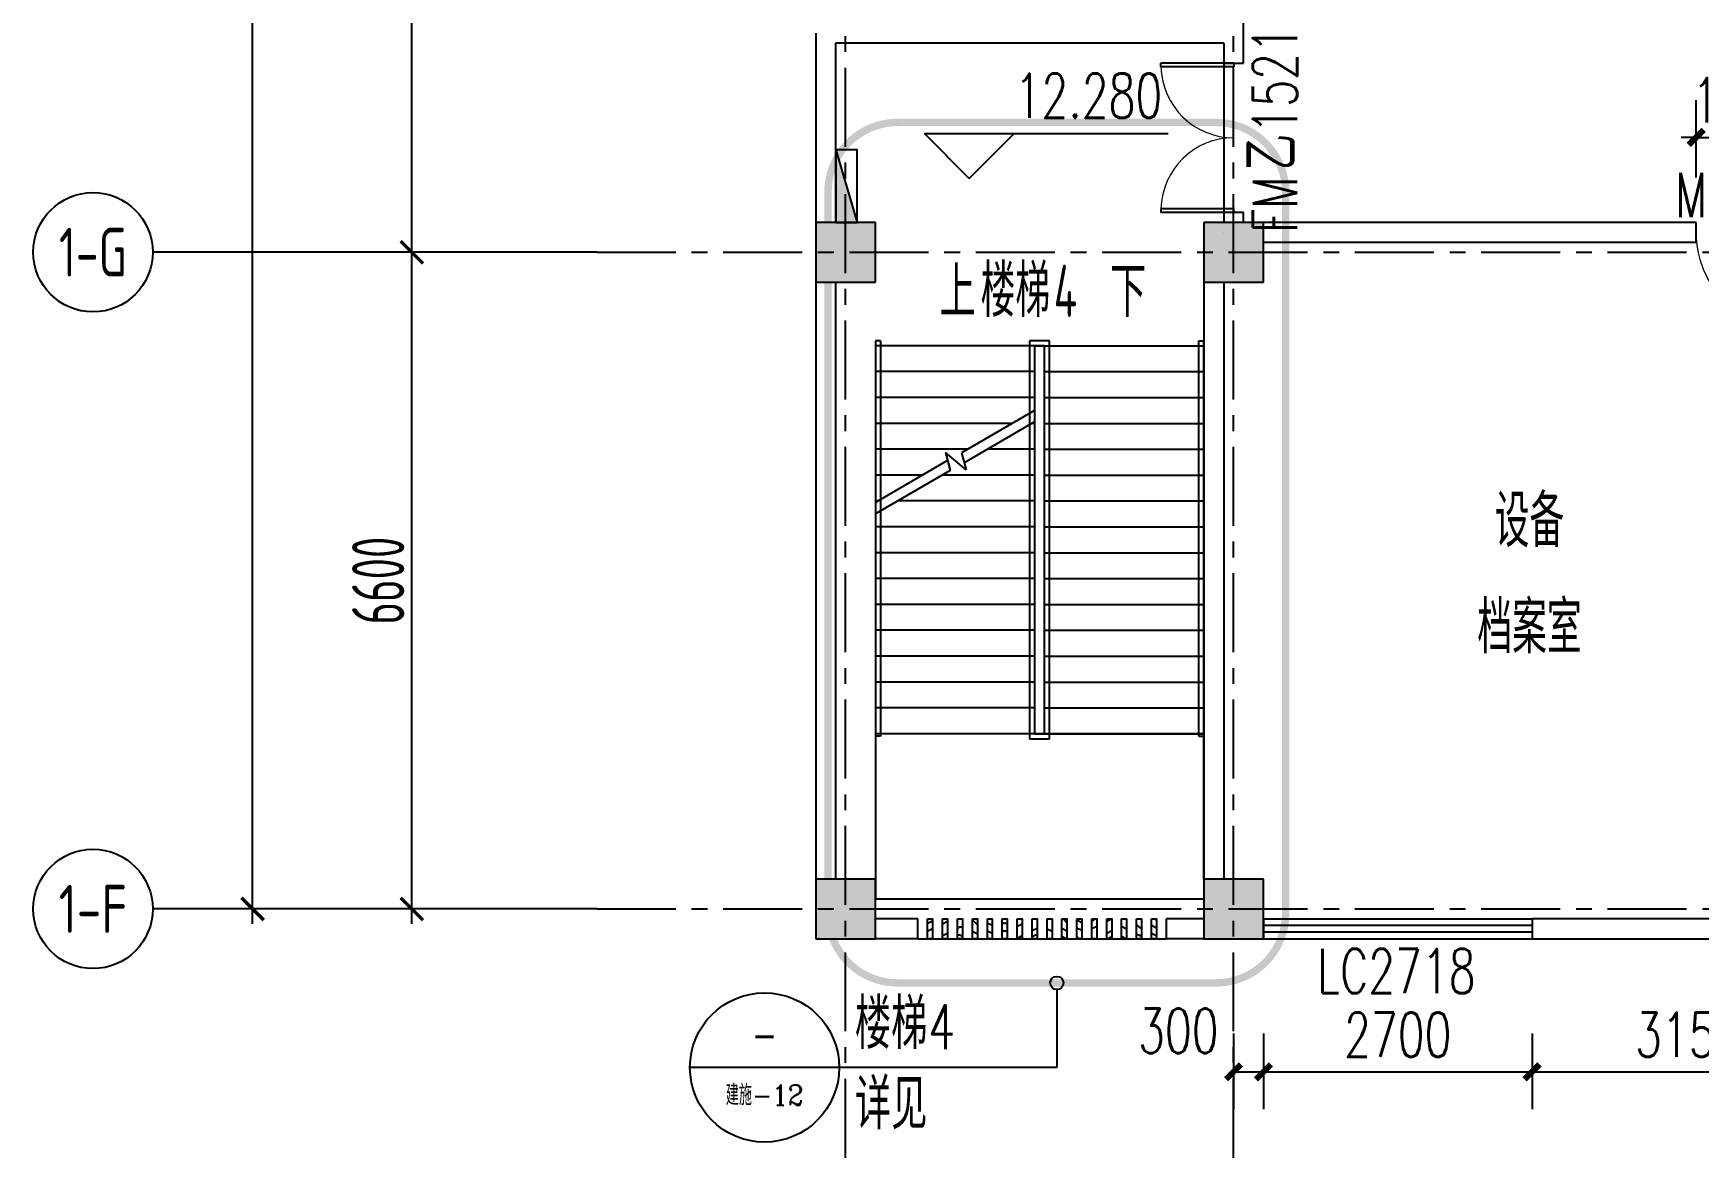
# Model space of a CAD drawing. Header units: millimetres. Extents: x -1048436 to -185795, y -983427 to 400387.
# Drawn here: x -747577 to -730838, y -2118 to 9182 of the extents above; entities that cross this region are included whole.
import ezdxf
from ezdxf.enums import TextEntityAlignment as Align

# ---------------------------------------------------------------- set-up
doc = ezdxf.new("R2010")
doc.units = ezdxf.units.MM
doc.header["$LTSCALE"] = 500
for name, pattern in [('A-FP_05$0$pln_L5$0$Col_L4$0$PHANTOM', [63.5, 31.75, -6.35, 6.35, -6.35, 6.35, -6.35]), ('DASH', [0.35, 0.25, -0.1]), ('一层轴网$0$CENTER', [50.8, 31.75, -6.35, 6.35, -6.35])]:
    doc.linetypes.add(name, pattern=pattern)
for name, color, linetype in [('AXIS_TEXT', 7, 'Continuous'), ('COLUMN', 254, 'Continuous'), ('DIM_IDEN', 3, 'Continuous'), ('DIM_SYMB', 3, 'Continuous'), ('P-消火栓-VPIPE', 1, 'Continuous'), ('PUB_DIM', 3, 'Continuous'), ('PUB_HATCH', 8, 'Continuous'), ('PUB_TEXT', 7, 'Continuous'), ('STAIR', 2, 'Continuous'), ('WINDOW', 4, 'Continuous'), ('WINDOW_TEXT', 7, 'Continuous'), ('一层轴网$0$建-文字', 4, 'Continuous'), ('一层轴网$0$建-符号', 150, 'Continuous'), ('一层轴网$0$建-轴线', 1, '一层轴网$0$CENTER'), ('建-填充', 9, 'Continuous'), ('建-墙', 254, 'Continuous'), ('建-文字', 4, 'Continuous'), ('建-符号', 13, 'Continuous'), ('建-符号-箭头', 13, 'Continuous'), ('建-符号-门编号', 13, 'Continuous'), ('建-门扇', 32, 'Continuous')]:
    doc.layers.add(name, color=color, linetype=linetype)
doc.styles.add('_TCH_DIM', font='SIMPLEX', dxfattribs={"bigfont": 'GBCBIG'})
doc.styles.add('_TCH_DIM_T3', font='SIMPLEX', dxfattribs={"width": 0.705882, "bigfont": 'GBCBIG'})
doc.styles.add('_TCH_LABEL', font='COMPLEX', dxfattribs={"bigfont": 'GBCBIG'})
doc.styles.add('_TCH_WINDOW', font='SIMPLEX', dxfattribs={"height": 3.5, "bigfont": 'GBCBIG'})
doc.styles.add('COMPLEX', font='COMPLEX')
doc.styles.add('XD2008', font='xd-hzs.shx', dxfattribs={"width": 0.7, "bigfont": 'xd-hztxt.shx'})
doc.styles.add('一层轴网$0$XD2008', font='xd-hzs.shx', dxfattribs={"width": 0.7, "bigfont": 'xd-hztxt.shx'})
doc.styles.add('一层轴网$0$XD2008_T3', font='xd-hzs.shx', dxfattribs={"width": 0.7, "bigfont": 'xd-hztxt.shx'})
doc.dimstyles.new('_TCH_ARCH&&150', dxfattribs={"dimtxt": 446.25, "dimasz": 150, "dimexe": 375, "dimexo": 450, "dimgap": 150, "dimtad": 1, "dimdec": 0, "dimzin": 0, "dimdsep": 46, "dimtxsty": '_TCH_DIM_T3', "dimblk": 'ARCHTICK', "dimcen": 0.09, "dimclrt": 7, "dimazin": 2, "dimtfac": 1, "dimtdec": 0, "dimtix": 1, "dimtmove": 2, "dimatfit": 3, "dimldrblk": 'ARCHTICK', "dimfxl": 1, "dimtolj": 1, "dimtzin": 0, "dimarcsym": 0})
doc.dimstyles.new('一层轴网$0$XD100&&150', dxfattribs={"dimtxt": 525, "dimasz": 225, "dimexe": 150, "dimexo": 150, "dimgap": 75, "dimtad": 1, "dimdec": 0, "dimdsep": 46, "dimtxsty": '一层轴网$0$XD2008_T3', "dimblk": '一层轴网$0$_ARCHTICK', "dimcen": 2.5, "dimdle": 150, "dimclrt": 7, "dimaunit": 1, "dimadec": 0, "dimazin": 0, "dimtfac": 1, "dimtdec": 0, "dimtix": 1, "dimtmove": 0, "dimatfit": 3, "dimfxl": 1, "dimtolj": 1, "dimtzin": 0, "dimarcsym": 0})

# ---------------------------------------------------------------- blocks, each defined once
blk = doc.blocks.new('PA-X单栓')
blk.add_line((-162, 57), (325, 200))
blk.add_lwpolyline([(-162, 57), (325, 57), (325, 200), (-162, 200)], close=True)
blk.add_solid([(325, 57), (325, 200), (-162, 57)])
blk = doc.blocks.new('消防栓')
at = {"layer": 'P-消火栓-VPIPE', "linetype": 'ByBlock', "xscale": 1.5, "yscale": 1.5, "zscale": 1.5, "rotation": 270}
blk.add_blockref('PA-X单栓', (-747463, -432860), dxfattribs=at)
blk = doc.blocks.new('gdsfgfdh')
blk.add_blockref('消防栓', (7867, 440630))
blk = doc.blocks.new('一层轴网$0$_ARCHTICK')
at = {"color": 0, "linetype": 'ByBlock', "const_width": 0.15}
blk.add_lwpolyline([(-0.5, -0.5), (0.5, 0.5)], dxfattribs=at)
blk = doc.blocks.new('*D3033')
at = {"layer": 'Defpoints', "color": 0, "transparency": 16777216}
for p in [(9590, 73176), (11450, 73176), (11450, 66576)]:
    blk.add_point(p, dxfattribs=at)
at = {"layer": '一层轴网$0$建-符号', "color": 0, "lineweight": -2, "transparency": 16777216}
for p, q in [((9590, 66426), (9590, 73326)), ((11300, 73176), (9440, 73176)), ((11300, 66576), (9440, 66576))]:
    blk.add_line(p, q, dxfattribs=at)
at = {"layer": '一层轴网$0$建-符号', "color": 0, "lineweight": -2, "transparency": 16777216, "xscale": 225, "yscale": 225, "zscale": 225}
for p, rotation in [((9590, 73176), 90), ((9590, 66576), 270)]:
    blk.add_blockref('一层轴网$0$_ARCHTICK', p, dxfattribs=dict(at, rotation=rotation))
at = {"layer": '一层轴网$0$建-符号', "color": 7, "transparency": 16777216, "insert": (9252, 69876), "char_height": 525, "attachment_point": 5, "rotation": 90, "style": '一层轴网$0$XD2008_T3'}
blk.add_mtext('\\A1;6600', dxfattribs=at)
blk = doc.blocks.new('*D3034')
at = {"layer": 'Defpoints', "color": 0, "transparency": 16777216}
for p in [(9590, 66576), (11450, 66576), (11450, 59976)]:
    blk.add_point(p, dxfattribs=at)
at = {"layer": '一层轴网$0$建-符号', "color": 0, "lineweight": -2, "transparency": 16777216}
for p, q in [((9590, 59826), (9590, 66726)), ((11300, 66576), (9440, 66576)), ((11300, 59976), (9440, 59976))]:
    blk.add_line(p, q, dxfattribs=at)
at = {"layer": '一层轴网$0$建-符号', "color": 0, "lineweight": -2, "transparency": 16777216, "xscale": 225, "yscale": 225, "zscale": 225}
for p, rotation in [((9590, 66576), 90), ((9590, 59976), 270)]:
    blk.add_blockref('一层轴网$0$_ARCHTICK', p, dxfattribs=dict(at, rotation=rotation))
at = {"layer": '一层轴网$0$建-符号', "color": 7, "transparency": 16777216, "insert": (9252, 63276), "char_height": 525, "attachment_point": 5, "rotation": 90, "style": '一层轴网$0$XD2008_T3'}
blk.add_mtext('\\A1;6600', dxfattribs=at)
blk = doc.blocks.new('*D3035')
at = {"layer": 'Defpoints', "color": 0, "transparency": 16777216}
for p in [(7990, 79776), (9215, 79776), (9215, 59976)]:
    blk.add_point(p, dxfattribs=at)
at = {"layer": '一层轴网$0$建-符号', "color": 0, "lineweight": -2, "transparency": 16777216}
for p, q in [((7990, 59826), (7990, 79926)), ((9065, 79776), (7840, 79776)), ((9065, 59976), (7840, 59976))]:
    blk.add_line(p, q, dxfattribs=at)
at = {"layer": '一层轴网$0$建-符号', "color": 0, "lineweight": -2, "transparency": 16777216, "xscale": 225, "yscale": 225, "zscale": 225}
for p, rotation in [((7990, 79776), 90), ((7990, 59976), 270)]:
    blk.add_blockref('一层轴网$0$_ARCHTICK', p, dxfattribs=dict(at, rotation=rotation))
at = {"layer": '一层轴网$0$建-符号', "color": 7, "transparency": 16777216, "insert": (7652, 69876), "char_height": 525, "attachment_point": 5, "rotation": 90, "style": '一层轴网$0$XD2008_T3'}
blk.add_mtext('\\A1;19800', dxfattribs=at)
blk = doc.blocks.new('_AXISO')
blk.add_circle((0, 0), 0.5)
at = {"layer": 'AXIS_TEXT', "style": 'COMPLEX', "width": 1.041667}
blk.add_attdef('A', text='', height=0.56, dxfattribs=at).set_placement((-0.25, -0.28), (0.25, -0.28), align=Align.FIT)
blk = doc.blocks.new('_ArchTick')
at = {"color": 0, "linetype": 'ByBlock', "const_width": 0.4}
blk.add_lwpolyline([(-0.5, -0.5), (0.5, 0.5)], dxfattribs=at)
blk = doc.blocks.new('*D1173')
at = {"layer": 'Defpoints', "color": 0, "transparency": 16777216}
for p in [(-729863, 8137), (-730863, 7282), (-729863, 7282)]:
    blk.add_point(p, dxfattribs=at)
at = {"layer": 'PUB_DIM', "color": 0, "lineweight": -2, "transparency": 16777216}
for p, q in [((-730863, 7732), (-730863, 8512)), ((-729863, 7732), (-729863, 8512)), ((-730863, 8137), (-731013, 8137)), ((-730863, 8137), (-729863, 8137)), ((-729863, 8137), (-729713, 8137))]:
    blk.add_line(p, q, dxfattribs=at)
at = {"layer": 'PUB_DIM', "color": 0, "lineweight": -2, "transparency": 16777216, "xscale": 150, "yscale": 150, "zscale": 150}
blk.add_blockref('_ArchTick', (-730863, 8137), dxfattribs=at)
at = {"layer": 'PUB_DIM', "color": 0, "lineweight": -2, "transparency": 16777216, "xscale": 150, "yscale": 150, "zscale": 150, "rotation": 180}
blk.add_blockref('_ArchTick', (-729863, 8137), dxfattribs=at)
at = {"layer": 'PUB_DIM', "color": 7, "transparency": 16777216, "insert": (-730363, 8510), "char_height": 446.2, "attachment_point": 5, "style": '_TCH_DIM_T3'}
blk.add_mtext('\\A1;1000', dxfattribs=at)
blk = doc.blocks.new('*D1176')
at = {"layer": 'Defpoints', "color": 0, "transparency": 16777216}
for p in [(-735513, -419), (-735213, -419), (-735213, -1255)]:
    blk.add_point(p, dxfattribs=at)
at = {"layer": 'PUB_DIM', "color": 0, "lineweight": -2, "transparency": 16777216}
for p, q in [((-735513, -869), (-735513, -1630)), ((-735213, -869), (-735213, -1630)), ((-735513, -1255), (-735213, -1255))]:
    blk.add_line(p, q, dxfattribs=at)
at = {"layer": 'PUB_DIM', "color": 0, "lineweight": -2, "transparency": 16777216, "xscale": 150, "yscale": 150, "zscale": 150, "rotation": 180}
blk.add_blockref('_ArchTick', (-735513, -1255), dxfattribs=at)
at = {"layer": 'PUB_DIM', "color": 0, "lineweight": -2, "transparency": 16777216, "xscale": 150, "yscale": 150, "zscale": 150}
blk.add_blockref('_ArchTick', (-735213, -1255), dxfattribs=at)
at = {"layer": 'PUB_DIM', "color": 7, "transparency": 16777216, "insert": (-736068, -843), "char_height": 446.2, "attachment_point": 5, "style": '_TCH_DIM_T3'}
blk.add_mtext('\\A1;300', dxfattribs=at)
blk = doc.blocks.new('*D1177')
at = {"layer": 'Defpoints', "color": 0, "transparency": 16777216}
for p in [(-735213, -419), (-732513, -419), (-732513, -1255)]:
    blk.add_point(p, dxfattribs=at)
at = {"layer": 'PUB_DIM', "color": 0, "lineweight": -2, "transparency": 16777216}
for p, q in [((-735213, -869), (-735213, -1630)), ((-732513, -869), (-732513, -1630)), ((-735213, -1255), (-732513, -1255))]:
    blk.add_line(p, q, dxfattribs=at)
at = {"layer": 'PUB_DIM', "color": 0, "lineweight": -2, "transparency": 16777216, "xscale": 150, "yscale": 150, "zscale": 150, "rotation": 180}
blk.add_blockref('_ArchTick', (-735213, -1255), dxfattribs=at)
at = {"layer": 'PUB_DIM', "color": 0, "lineweight": -2, "transparency": 16777216, "xscale": 150, "yscale": 150, "zscale": 150}
blk.add_blockref('_ArchTick', (-732513, -1255), dxfattribs=at)
at = {"layer": 'PUB_DIM', "color": 7, "transparency": 16777216, "insert": (-733863, -882), "char_height": 446.2, "attachment_point": 5, "style": '_TCH_DIM_T3'}
blk.add_mtext('\\A1;2700', dxfattribs=at)
blk = doc.blocks.new('*D1178')
at = {"layer": 'Defpoints', "color": 0, "transparency": 16777216}
for p in [(-732513, -419), (-729363, -419), (-729363, -1255)]:
    blk.add_point(p, dxfattribs=at)
at = {"layer": 'PUB_DIM', "color": 0, "lineweight": -2, "transparency": 16777216}
for p, q in [((-732513, -869), (-732513, -1630)), ((-729363, -869), (-729363, -1630)), ((-732513, -1255), (-729363, -1255))]:
    blk.add_line(p, q, dxfattribs=at)
at = {"layer": 'PUB_DIM', "color": 0, "lineweight": -2, "transparency": 16777216, "xscale": 150, "yscale": 150, "zscale": 150, "rotation": 180}
blk.add_blockref('_ArchTick', (-732513, -1255), dxfattribs=at)
at = {"layer": 'PUB_DIM', "color": 0, "lineweight": -2, "transparency": 16777216, "xscale": 150, "yscale": 150, "zscale": 150}
blk.add_blockref('_ArchTick', (-729363, -1255), dxfattribs=at)
at = {"layer": 'PUB_DIM', "color": 7, "transparency": 16777216, "insert": (-730938, -882), "char_height": 446.2, "attachment_point": 5, "style": '_TCH_DIM_T3'}
blk.add_mtext('\\A1;3150', dxfattribs=at)
blk = doc.blocks.new('$DorLib2D$00000001')
for p, q in [((0.45, 0.975), (0.5, 0.975)), ((0.45, 0), (0.45, 0.975)), ((0.5, 0), (0.5, 0.975)), ((0.5, 0), (0.45, 0))]:
    blk.add_line(p, q)
at = {"lineweight": 13}
blk.add_arc((0.475, 0), 0.975, 91.4693, 180, dxfattribs=at)
blk = doc.blocks.new('$DorLib2D$00000002')
for p, q in [((-0.5, 0), (-0.5, 0.4875)), ((-0.475, 0.4875), (-0.5, 0.4875)), ((-0.475, 0), (-0.475, 0.4875)), ((0.475, 0), (0.475, 0.4875)), ((0.475, 0.4875), (0.5, 0.4875)), ((0.5, 0), (0.5, 0.4875)), ((-0.5, 0), (-0.475, 0)), ((0.5, 0), (0.475, 0))]:
    blk.add_line(p, q)
at = {"lineweight": 13}
for centre, start, end in [((-0.4875, 0), 0, 88.53072), ((0.4875, 0), 91.46928, 180)]:
    blk.add_arc(centre, 0.4875, start, end, dxfattribs=at)
blk = doc.blocks.new('$TCHSYS$WIN2D')
for p, q in [((-0.5, 0.5), (0.5, 0.5)), ((-0.5, 0.5), (-0.5, -0.5)), ((0.5, 0.5), (0.5, -0.5)), ((0.5, 0.1667), (-0.5, 0.1667)), ((0.5, -0.1667), (-0.5, -0.1667)), ((-0.5, -0.5), (0.5, -0.5))]:
    blk.add_line(p, q)
blk = doc.blocks.new('A$C2C8523F8')
at = {"layer": '一层轴网$0$建-符号'}
for p, q in [((6985.4, 66576.4), (6985.4, 66576.4)), ((11450, 66576.4), (6987.8, 66576.4)), ((6985.4, 59976.4), (6985.4, 59976.4)), ((11450, 59976.4), (6987.8, 59976.4))]:
    blk.add_line(p, q, dxfattribs=at)
at = {"layer": '一层轴网$0$建-轴线', "ltscale": 0.05}
for p, q in [((11450, 66576.4), (54751.3, 66576.4)), ((11450, 59976.4), (54751.3, 59976.4))]:
    blk.add_line(p, q, dxfattribs=at)
for points in [[(13950, 57476.4), (13950, 82276.4)], [(17850, 57476.4), (17850, 82276.4)]]:
    blk.add_lwpolyline(points, dxfattribs=at)
at = {"layer": '一层轴网$0$建-符号'}
ref = blk.add_blockref('_AXISO', (6385.4, 66576.4), dxfattribs=dict(at, xscale=1200, yscale=1200, zscale=1200))
ref.add_attrib('A', '1-G', dxfattribs={"layer": '一层轴网$0$建-文字', "height": 491.02, "style": '一层轴网$0$XD2008', "width": 0.904461}).set_placement((6044.7, 66330.9), (6726.2, 66330.9), align=Align.FIT)
ref = blk.add_blockref('_AXISO', (6385.4, 59976.4), dxfattribs=dict(at, xscale=1200, yscale=1200, zscale=1200))
ref.add_attrib('A', '1-F', dxfattribs={"layer": '一层轴网$0$建-文字', "height": 482.65, "style": '一层轴网$0$XD2008', "width": 0.961945}).set_placement((6041.7, 59735.1), (6729.2, 59735.1), align=Align.FIT)
for p1, p2, distance, picture, middle in [((9215, 59976.4), (9215, 79776.4), 1225, '*D3035', (7652.5, 69876.4)), ((11450, 66576.4), (11450, 73176.4), 1860, '*D3033', (9252.5, 69876.4)), ((11450, 59976.4), (11450, 66576.4), 1860, '*D3034', (9252.5, 63276.4))]:
    dim = blk.add_aligned_dim(p1=p1, p2=p2, distance=distance, dimstyle='一层轴网$0$XD100&&150', dxfattribs=at)
    dim.commit()
    dim.dimension.update_dxf_attribs({"geometry": picture, "text_midpoint": middle})

msp = doc.modelspace()

# ---------------------------------------------------------------- hatches: boundary and pattern name
at = {"layer": 'PUB_HATCH'}
for points in [[(-739712.7, 7282.4), (-739712.7, 6682.4), (-739112.7, 6682.4), (-739112.7, 7282.4)], [(-735812.7, 7282.4), (-735812.7, 6682.4), (-735212.7, 6682.4), (-735212.7, 7282.4)], [(-739712.7, 682.4), (-739712.7, 82.4), (-739112.7, 82.4), (-739112.7, 682.4)], [(-735812.7, 682.4), (-735812.7, 82.4), (-735212.7, 82.4), (-735212.7, 682.4)]]:
    msp.add_hatch(color=256, dxfattribs=at).paths.add_polyline_path(points)
at = {"layer": '建-填充', "linetype": 'A-FP_05$0$pln_L5$0$Col_L4$0$PHANTOM'}
h = msp.add_hatch(dxfattribs=at)
h.set_pattern_fill('木纹01', color=256, scale=200)
h.set_pattern_definition([(0, (-17785, 583920.35), (800, 800), [40, -760]), (0, (-18345, 584000.35), (800, 800), [80, -720]), (0, (-17825, 584040.35), (800, 800), [40, -760]), (0, (-18305, 584120.35), (800, 800), [40, -760]), (0, (-17825, 584160.35), (800, 800), [40, -760]), (0, (-18265, 584200.35), (800, 800), [40, -760]), (0, (-17825, 584240.35), (800, 800), [40, -760]), (0, (-18265, 584320.35), (800, 800), [40, -440, 40, -280]), (0, (-18265, 584400.35), (800, 800), [80, -400, 40, -280]), (0, (-18305, 584520.35), (800, 800), [40, -120, 40, -320, 40, -240]), (0, (-18345, 584600.35), (800, 800), [40, -160, 80, -520]), (0, (-17825, 584640.35), (800, 800), [40, -760]), (0, (-18345, 584680.35), (800, 800), [40, -200, 40, -520]), (45, (-18425, 583920.35), (9e-14, 800), [113.1368, -1018.23405]), (45, (-17745, 583920.35), (9e-14, 800), [226.27416, -905.0967]), (45, (-17745, 584320.35), (9e-14, 800), [56.568, -1074.80285]), (45, (-18425, 584400.35), (9e-14, 800), [169.7056, -961.66525]), (45, (-17745, 584400.35), (9e-14, 800), [282.8427, -848.5281]), (45, (-17745, 584520.35), (9e-14, 800), [169.7056, -961.66525]), (315, (-17905, 584600.35), (800, -2e-13), [56.568, -1074.80285]), (315, (-18185, 583960.35), (800, -2e-13), [113.1368, -1018.23405]), (315, (-18145, 584280.35), (800, -2e-13), [113.1368, -1018.23405]), (315, (-17905, 584120.35), (800, -2e-13), [113.1368, -1018.23405]), (315, (-17945, 584440.35), (800, -2e-13), [113.1368, -1018.23405]), (315, (-17905, 584520.35), (800, -2e-13), [169.7056, -961.66525]), (315, (-18105, 584040.35), (800, -2e-13), [169.7056, -961.66525]), (315, (-17985, 584080.35), (800, -2e-13), [169.7056, -961.66525]), (315, (-18105, 584360.35), (800, -2e-13), [169.7056, -961.66525]), (315, (-18025, 584400.35), (800, -2e-13), [169.7056, -961.66525]), (26.56505, (-18385, 584080.35), (800, 3e-07), [89.4427, -1699.41166]), (26.56505, (-17785, 584040.35), (800, 3e-07), [357.7709, -1431.0835]), (26.56505, (-17785, 584160.35), (800, 3e-07), [357.7709, -1431.0835]), (26.56505, (-17785, 584240.35), (800, 3e-07), [357.7712, -536, 178.888, -716.19518]), (26.56505, (-17705, 584360.35), (800, 3e-07), [89.4427, -1699.41166]), (26.56505, (-18425, 584640.35), (800, 3e-07), [89.4427, -1699.41166]), (26.56505, (-17785, 584640.35), (800, 3e-07), [178.88544, -1609.96894]), (333.43495, (-17985, 583920.35), (800, -3e-07), [178.88544, -1609.96894]), (333.43495, (-18265, 584120.35), (800, -3e-07), [178.88544, -1609.96894]), (333.43495, (-18265, 584000.35), (800, -3e-07), [89.4427, -1699.40894]), (333.43495, (-18225, 584200.35), (800, -3e-07), [268.32816, -1520.5262]), (333.43495, (-18065, 584200.35), (800, -3e-07), [178.88544, -1609.96894]), (333.43495, (-17985, 584240.35), (800, -3e-07), [178.88544, -1609.96894]), (333.43495, (-18225, 584320.35), (800, -3e-07), [89.4427, -1699.40894]), (333.43495, (-18185, 584400.35), (800, -3e-07), [89.4427, -1699.40894]), (333.43495, (-17865, 584560.35), (800, -3e-07), [89.4427, -1699.40894]), (333.43495, (-17905, 584280.35), (800, -3e-07), [89.4427, -1699.40894]), (333.43495, (-18265, 584520.35), (800, -3e-07), [268.32816, -1520.5262]), (333.43495, (-18305, 584600.35), (800, -3e-07), [178.88544, -1609.96894]), (333.43495, (-17865, 584360.35), (800, -3e-07), [89.44, -804.96, 89.44, -805.01438]), (333.43495, (-18105, 584520.35), (800, -3e-07), [178.88544, -1609.96894]), (333.43495, (-18065, 584600.35), (800, -3e-07), [178.88544, -1609.96894]), (333.43495, (-18305, 584680.35), (800, -3e-07), [178.88544, -1609.96894]), (333.43495, (-18065, 584680.35), (800, -3e-07), [178.88544, -1609.96894])])
h.paths.add_polyline_path([(-736337.7, 282.5), (-736287.7, 282.5), (-736287.7, 82.5), (-736337.7, 82.5)])
h.paths.add_polyline_path([(-736487.7, 282.5), (-736437.7, 282.5), (-736437.7, 82.5), (-736487.7, 82.5)])
h.paths.add_polyline_path([(-736637.7, 282.5), (-736587.7, 282.5), (-736587.7, 82.5), (-736637.7, 82.5)])
h.paths.add_polyline_path([(-736787.7, 282.5), (-736737.7, 282.5), (-736737.7, 82.5), (-736787.7, 82.5)])
h.paths.add_polyline_path([(-736937.7, 282.5), (-736887.7, 282.5), (-736887.7, 82.5), (-736937.7, 82.5)])
h.paths.add_polyline_path([(-737087.7, 282.5), (-737037.7, 282.5), (-737037.7, 82.5), (-737087.7, 82.5)])
h.paths.add_polyline_path([(-737237.7, 282.5), (-737187.7, 282.5), (-737187.7, 82.5), (-737237.7, 82.5)])
h.paths.add_polyline_path([(-737387.7, 282.5), (-737337.7, 282.5), (-737337.7, 82.5), (-737387.7, 82.5)])
h.paths.add_polyline_path([(-737537.7, 282.5), (-737487.7, 282.5), (-737487.7, 82.5), (-737537.7, 82.5)])
h.paths.add_polyline_path([(-737687.7, 282.5), (-737637.7, 282.5), (-737637.7, 82.5), (-737687.7, 82.5)])
h.paths.add_polyline_path([(-737837.7, 282.5), (-737787.7, 282.5), (-737787.7, 82.5), (-737837.7, 82.5)])
h.paths.add_polyline_path([(-737987.7, 282.5), (-737937.7, 282.5), (-737937.7, 82.5), (-737987.7, 82.5)])
h.paths.add_polyline_path([(-738137.7, 282.5), (-738087.7, 282.5), (-738087.7, 82.5), (-738137.7, 82.5)])
h.paths.add_polyline_path([(-738287.7, 282.5), (-738237.7, 282.5), (-738237.7, 82.5), (-738287.7, 82.5)])
h.paths.add_polyline_path([(-738437.7, 282.5), (-738387.7, 282.5), (-738387.7, 82.5), (-738437.7, 82.5)])
h.paths.add_polyline_path([(-738587.7, 282.5), (-738537.7, 282.5), (-738537.7, 82.5), (-738587.7, 82.5)])

# ---------------------------------------------------------------- linework, layer by layer
msp.add_line((-738687.7, 83.3), (-736187.7, 83.3))
for points in [[(-738587.7, 282.5), (-738537.7, 282.5), (-738537.7, 82.5), (-738587.7, 82.5)], [(-738437.7, 282.5), (-738387.7, 282.5), (-738387.7, 82.5), (-738437.7, 82.5)], [(-738287.7, 282.5), (-738237.7, 282.5), (-738237.7, 82.5), (-738287.7, 82.5)], [(-738137.7, 282.5), (-738087.7, 282.5), (-738087.7, 82.5), (-738137.7, 82.5)], [(-737987.7, 282.5), (-737937.7, 282.5), (-737937.7, 82.5), (-737987.7, 82.5)], [(-737837.7, 282.5), (-737787.7, 282.5), (-737787.7, 82.5), (-737837.7, 82.5)], [(-737687.7, 282.5), (-737637.7, 282.5), (-737637.7, 82.5), (-737687.7, 82.5)], [(-737537.7, 282.5), (-737487.7, 282.5), (-737487.7, 82.5), (-737537.7, 82.5)], [(-737387.7, 282.5), (-737337.7, 282.5), (-737337.7, 82.5), (-737387.7, 82.5)], [(-737237.7, 282.5), (-737187.7, 282.5), (-737187.7, 82.5), (-737237.7, 82.5)], [(-737087.7, 282.5), (-737037.7, 282.5), (-737037.7, 82.5), (-737087.7, 82.5)], [(-736937.7, 282.5), (-736887.7, 282.5), (-736887.7, 82.5), (-736937.7, 82.5)], [(-736787.7, 282.5), (-736737.7, 282.5), (-736737.7, 82.5), (-736787.7, 82.5)], [(-736637.7, 282.5), (-736587.7, 282.5), (-736587.7, 82.5), (-736637.7, 82.5)], [(-736487.7, 282.5), (-736437.7, 282.5), (-736437.7, 82.5), (-736487.7, 82.5)], [(-736337.7, 282.5), (-736287.7, 282.5), (-736287.7, 82.5), (-736337.7, 82.5)]]:
    msp.add_lwpolyline(points, close=True)
at = {"layer": 'COLUMN'}
for p, q in [((-739712.7, 7282.4), (-739712.7, 6682.4)), ((-739112.7, 7282.4), (-739712.7, 7282.4)), ((-739112.7, 6682.4), (-739112.7, 7282.4)), ((-735812.7, 7282.4), (-735812.7, 6682.4)), ((-735212.7, 7282.4), (-735812.7, 7282.4)), ((-735212.7, 6682.4), (-735212.7, 7282.4)), ((-739712.7, 6682.4), (-739112.7, 6682.4)), ((-735812.7, 6682.4), (-735212.7, 6682.4)), ((-739712.7, 682.4), (-739712.7, 82.4)), ((-739112.7, 682.4), (-739712.7, 682.4)), ((-739112.7, 82.4), (-739112.7, 682.4)), ((-735812.7, 682.4), (-735812.7, 82.4)), ((-735212.7, 682.4), (-735812.7, 682.4)), ((-735212.7, 82.4), (-735212.7, 682.4)), ((-739712.7, 82.4), (-739112.7, 82.4)), ((-735812.7, 82.4), (-735212.7, 82.4))]:
    msp.add_line(p, q, dxfattribs=at)
at = {"layer": 'DIM_IDEN'}
for p, q in [((-737289.1, -427.5), (-737289.1, -1210.8)), ((-739476.9, -1210.8), (-740976.9, -1210.8)), ((-737289.1, -1210.8), (-739476.9, -1210.8))]:
    msp.add_line(p, q, dxfattribs=at)
for centre, radius in [((-737289.1, -361.3), 66.2), ((-740226.9, -1210.8), 750)]:
    msp.add_circle(centre, radius, dxfattribs=at)
at = {"layer": 'DIM_SYMB'}
for points in [[(-738312.7, 6172.4, 0, 0, 0), (-738312.7, 5452.4, 120, 0, 0), (-738312.7, 5002.4, 0, 0, 0)], [(-736612.7, 6172.4, 0, 0, 0), (-736612.7, 1342.4, 0, 0, 0), (-738312.7, 1342.4, 0, 0, 0), (-738312.7, 4292.4, 120, 0, 0), (-738312.7, 4742.4, 0, 0, 0)]]:
    msp.add_lwpolyline(points, format="xyseb", dxfattribs=at)
at = {"layer": 'PUB_HATCH', "color": 8, "linetype": 'DASH', "ltscale": 2}
msp.add_line((-739112.7, 4410.5), (-739112.7, 2142.4), dxfattribs=at)
at = {"layer": 'STAIR'}
for p, q in [((-739112.7, 6092.4), (-739112.7, 2117.4)), ((-739062.7, 6092.4), (-739112.7, 6092.4)), ((-739112.7, 6042.4), (-739112.7, 4468.3)), ((-737512.7, 6042.4), (-739112.7, 6042.4)), ((-739062.7, 6092.4), (-739062.7, 2117.4)), ((-737362.7, 6092.4), (-737562.7, 6092.4)), ((-737562.7, 6092.4), (-737562.7, 2092.4)), ((-737512.7, 6042.4), (-737412.7, 6042.4)), ((-737512.7, 6042.4), (-737512.7, 5392)), ((-737412.7, 6042.4), (-737512.7, 6042.4)), ((-737512.7, 6042.4), (-737512.7, 2142.4)), ((-737412.7, 2142.4), (-737412.7, 6042.4)), ((-737412.7, 6042.4), (-735812.7, 6042.4)), ((-737412.7, 2142.4), (-737412.7, 6042.4)), ((-737362.7, 2092.4), (-737362.7, 6092.4)), ((-735862.4, 2117.4), (-735862.4, 6092.4)), ((-735862.4, 6092.4), (-735812.4, 6092.4)), ((-735812.7, 2142.4), (-735812.7, 6042.4)), ((-735812.4, 2117.4), (-735812.4, 6092.4)), ((-737512.7, 5782.4), (-739112.7, 5782.4)), ((-737412.7, 5782.4), (-735812.7, 5782.4)), ((-737512.7, 5522.4), (-739112.7, 5522.4)), ((-737512.7, 5392), (-738248.3, 4967.3)), ((-737412.7, 5522.4), (-735812.7, 5522.4)), ((-737737.2, 5262.4), (-739112.7, 5262.4)), ((-737512.7, 5276.6), (-738221.5, 4867.3)), ((-737512.7, 5262.4), (-737537.2, 5262.4)), ((-737512.7, 5276.6), (-737512.7, 2142.4)), ((-737412.7, 5262.4), (-735812.7, 5262.4)), ((-738187.5, 5002.4), (-739112.7, 5002.4)), ((-738386.6, 4887.5), (-739112.7, 4468.3)), ((-738202.1, 4795), (-738408.1, 4967.9)), ((-738408.1, 4967.9), (-738359.8, 4787.5)), ((-738248.3, 4967.3), (-738202.1, 4795)), ((-737512.7, 5002.4), (-737987.5, 5002.4)), ((-737412.7, 5002.4), (-735812.7, 5002.4)), ((-738359.8, 4787.5), (-739112.7, 4352.8)), ((-738637.8, 4742.4), (-739112.7, 4742.4)), ((-737512.7, 4742.4), (-738437.8, 4742.4)), ((-737412.7, 4742.4), (-735812.7, 4742.4)), ((-739088.2, 4482.4), (-739112.7, 4482.4)), ((-739112.7, 4352.8), (-739112.7, 2142.4)), ((-737512.7, 4482.4), (-738888.2, 4482.4)), ((-737412.7, 4482.4), (-735812.7, 4482.4)), ((-737512.7, 4222.4), (-739112.7, 4222.4)), ((-737412.7, 4222.4), (-735812.7, 4222.4)), ((-737512.7, 3962.4), (-739112.7, 3962.4)), ((-737412.7, 3962.4), (-735812.7, 3962.4)), ((-737512.7, 3702.4), (-739112.7, 3702.4)), ((-737412.7, 3702.4), (-735812.7, 3702.4)), ((-737512.7, 3442.4), (-739112.7, 3442.4)), ((-737412.7, 3442.4), (-735812.7, 3442.4)), ((-737512.7, 3182.4), (-739112.7, 3182.4)), ((-737412.7, 3182.4), (-735812.7, 3182.4)), ((-737512.7, 2922.4), (-739112.7, 2922.4)), ((-737412.7, 2922.4), (-735812.7, 2922.4)), ((-737512.7, 2662.4), (-739112.7, 2662.4)), ((-737412.7, 2662.4), (-735812.7, 2662.4)), ((-737512.7, 2402.4), (-739112.7, 2402.4)), ((-737412.7, 2402.4), (-735812.7, 2402.4)), ((-737512.7, 2142.4), (-739112.7, 2142.4)), ((-739112.7, 2142.4), (-739112.7, 482.4)), ((-735812.7, 2142.4), (-739112.7, 2142.4)), ((-739062.7, 2117.4), (-739112.7, 2117.4)), ((-737562.7, 2092.4), (-737362.7, 2092.4)), ((-737512.7, 2142.4), (-737412.7, 2142.4)), ((-737412.7, 2142.4), (-735812.7, 2142.4)), ((-735862.4, 2117.4), (-735812.4, 2117.4)), ((-735812.7, 682.4), (-735812.7, 2142.4)), ((-739112.7, 482.4), (-735812.7, 482.4))]:
    msp.add_line(p, q, dxfattribs=at)
at = {"layer": 'STAIR', "linetype": 'Continuous'}
msp.add_line((-735812.4, 5292.7), (-735812.4, 4613.4), dxfattribs=at)
msp.add_line((-735812.4, 5292.7), (-735812.4, 4613.4), dxfattribs=at)
at = {"layer": '建-墙'}
for p, q in [((-735411.4, 9182.4), (-735411.4, 12082.4)), ((-739712.7, 9182.4), (-739712.7, 7282.4)), ((-735611.4, 9082.4), (-739512.7, 9082.4)), ((-739512.7, 9082.4), (-739512.7, 7282.4)), ((-735611.4, 9082.4), (-735611.4, 8882.4)), ((-735411.4, 8882.4), (-735411.4, 9182.4)), ((-735611.4, 8882.4), (-735411.4, 8882.4)), ((-735411.4, 7382.4), (-735611.4, 7382.4)), ((-735611.4, 7382.4), (-735611.4, 7282.4)), ((-735411.4, 7282.5), (-735411.4, 7382.4)), ((-735611.4, 7282.5), (-735811.1, 7282.5)), ((-730862.7, 7282.5), (-735411.4, 7282.5)), ((-730862.7, 7082.5), (-730862.7, 7282.5)), ((-735711.1, 7182.5), (-735711.1, 7182.5)), ((-735611.2, 7182.5), (-735611.2, 7182.5)), ((-735511.4, 7182.5), (-735511.4, 7182.5)), ((-735212.7, 7082.5), (-730862.7, 7082.5)), ((-739712.7, 6682.4), (-739712.7, 682.4)), ((-739512.7, 6682.4), (-739512.7, 682.4)), ((-735811.1, 6682.4), (-735811.1, 682.4)), ((-735611.1, 6682.4), (-735611.1, 682.4)), ((-738687.7, 283.3), (-739112.7, 283.3)), ((-738687.7, 83.3), (-738687.7, 283.3)), ((-735812.7, 283.3), (-736187.7, 283.3)), ((-736187.7, 83.3), (-736187.7, 283.3)), ((-729662.7, 282.5), (-732512.7, 282.5)), ((-732512.7, 282.5), (-732512.7, 82.5)), ((-738687.7, 83.3), (-739112.7, 83.3)), ((-735812.7, 83.3), (-736187.7, 83.3)), ((-732512.7, 82.5), (-729662.7, 82.5))]:
    msp.add_line(p, q, dxfattribs=at)
at = {"layer": '建-符号'}
for p, q in [((-738169.7, 7724.4), (-738619.7, 8174.4)), ((-738619.7, 8174.4), (-736168.7, 8174.4)), ((-738169.7, 7724.4), (-737719.7, 8174.4))]:
    msp.add_line(p, q, dxfattribs=at)
at = {"layer": '建-符号-箭头', "linetype": 'DASH', "ltscale": 2, "const_width": 75}
msp.add_lwpolyline([(-739589.3, 7586.8, -0.4142136), (-738889.3, 8286.8), (-735688.9, 8286.8, -0.4142136), (-734988.9, 7586.8), (-734988.9, 338.7, -0.4142136), (-735688.9, -361.3), (-738889.3, -361.3, -0.4142136), (-739589.3, 338.7)], format="xyb", close=True, dxfattribs=at)
at = {"layer": '建-门扇'}
msp.add_line((-735611.4, 8882.4), (-735611.4, 7382.4), dxfattribs=at)

# ---------------------------------------------------------------- block references
for name, p in [('A$C2C8523F8', (-753362.7, -59594)), ('gdsfgfdh', (0, 0))]:
    msp.add_blockref(name, p)
at = {"layer": 'WINDOW'}
ref = msp.add_blockref('$TCHSYS$WIN2D', (-733862.7, 182.5), dxfattribs=dict(at, xscale=-2700, yscale=-200, zscale=-2700, rotation=180))
ref.add_attrib('A', 'LC2718', (-734672.7, -465.7), dxfattribs={"layer": 'WINDOW_TEXT', "height": 446.25, "style": '_TCH_WINDOW', "width": 0.705882})
at = {"layer": '建-门扇', "xscale": -1500, "yscale": -1500, "zscale": 200, "rotation": 270}
msp.add_blockref('$DorLib2D$00000002', (-735511.4, 8132.4), dxfattribs=at)
at = {"layer": '建-门扇'}
ref = msp.add_blockref('$DorLib2D$00000001', (-730362.7, 7182.5), dxfattribs=dict(at, xscale=-1000, yscale=1000, zscale=200, rotation=180))
ref.add_attrib('A', 'M1024', (-731075.2, 7334.3), dxfattribs={"layer": '建-符号-门编号', "height": 446.25, "style": '_TCH_WINDOW', "width": 0.705882})

# ---------------------------------------------------------------- texts
at = {"layer": 'PUB_TEXT', "style": '_TCH_DIM'}
for s, height, p in [('上', 506.4, (-738469.1, 6329.9)), ('下', 506.4, (-736755.1, 6329.9)), ('楼梯', 506.38, (-739319.4, -1025.3)), ('详见', 506.38, (-739319.4, -1831.8))]:
    msp.add_text(s, height=height, dxfattribs=at).set_placement(p)
at = {"layer": 'PUB_TEXT', "style": '_TCH_DIM', "width": 0.705882}
msp.add_text('4', height=446.2, dxfattribs=at).set_placement((-738582.2, -1025.3))
at = {"layer": 'PUB_TEXT', "style": '_TCH_LABEL'}
for s, height, width, p, p2 in [('-', 391.5, 0.777778, (-740357.4, -1072), (-740096.4, -1072)), ('建施-12', 204.58, 0.947735, (-740616.6, -1589.8), (-739837.2, -1589.8))]:
    msp.add_text(s, height=height, dxfattribs=dict(at, width=width)).set_placement(p, p2, align=Align.FIT)
at = {"layer": '建-文字'}
for s, height, style, width, p in [('12.280', 446.25, '_TCH_DIM', 0.705882, (-737713.7, 8331.9)), ('楼梯', 525, 'XD2008', 0.7, (-738055.2, 6331.4)), ('楼梯', 525, 'XD2008', 0.7, (-738055.2, 6331.4)), ('4', 525, 'XD2008', 0.7, (-737320.2, 6331.4)), ('4', 525, 'XD2008', 0.7, (-737320.2, 6331.4)), ('设备', 525, 'XD2008', 0.7, (-732887.9, 4019.3)), ('档案室', 525, 'XD2008', 0.7, (-733062, 2949.1))]:
    msp.add_text(s, height=height, dxfattribs=dict(at, style=style, width=width)).set_placement(p)
at = {"layer": '建-符号-门编号', "style": '_TCH_WINDOW', "width": 0.705882}
for s, p in [('1521', (-734873.9, 8174.2)), ('FM', (-734873.9, 7175.6))]:
    msp.add_text(s, height=446.25, rotation=90, dxfattribs=at).set_placement(p)
at = {"layer": '建-符号-门编号', "style": '_TCH_WINDOW'}
msp.add_text('乙', height=506.4, rotation=90, dxfattribs=at).set_placement((-734873.9, 7805.6))

# ---------------------------------------------------------------- dimensions: what is measured, and where the dimension line sits
at = {"layer": 'PUB_DIM'}
for p1, p2, distance, picture, middle in [((-730862.7, 7282.5), (-729862.7, 7282.5), 854.5, '*D1173', (-730362.7, 8510.1)), ((-735212.7, -419), (-732512.7, -419), -836.5, '*D1177', (-733862.7, -882.3)), ((-732512.7, -419), (-729362.7, -419), -836.5, '*D1178', (-730937.7, -882.3))]:
    dim = msp.add_aligned_dim(p1=p1, p2=p2, distance=distance, dimstyle='_TCH_ARCH&&150', dxfattribs=at)
    dim.commit()
    dim.dimension.update_dxf_attribs({"geometry": picture, "text_midpoint": middle})
dim = msp.add_linear_dim(base=(-735212.7, -1255.4), p1=(-735512.7, -419), p2=(-735212.7, -419), angle=0, dimstyle='_TCH_ARCH&&150', dxfattribs=at)
dim.commit()
dim.dimension.update_dxf_attribs({"geometry": '*D1176', "text_midpoint": (-736067.7, -842.9), "dimtype": 129})

doc.saveas('drawing.dxf')
